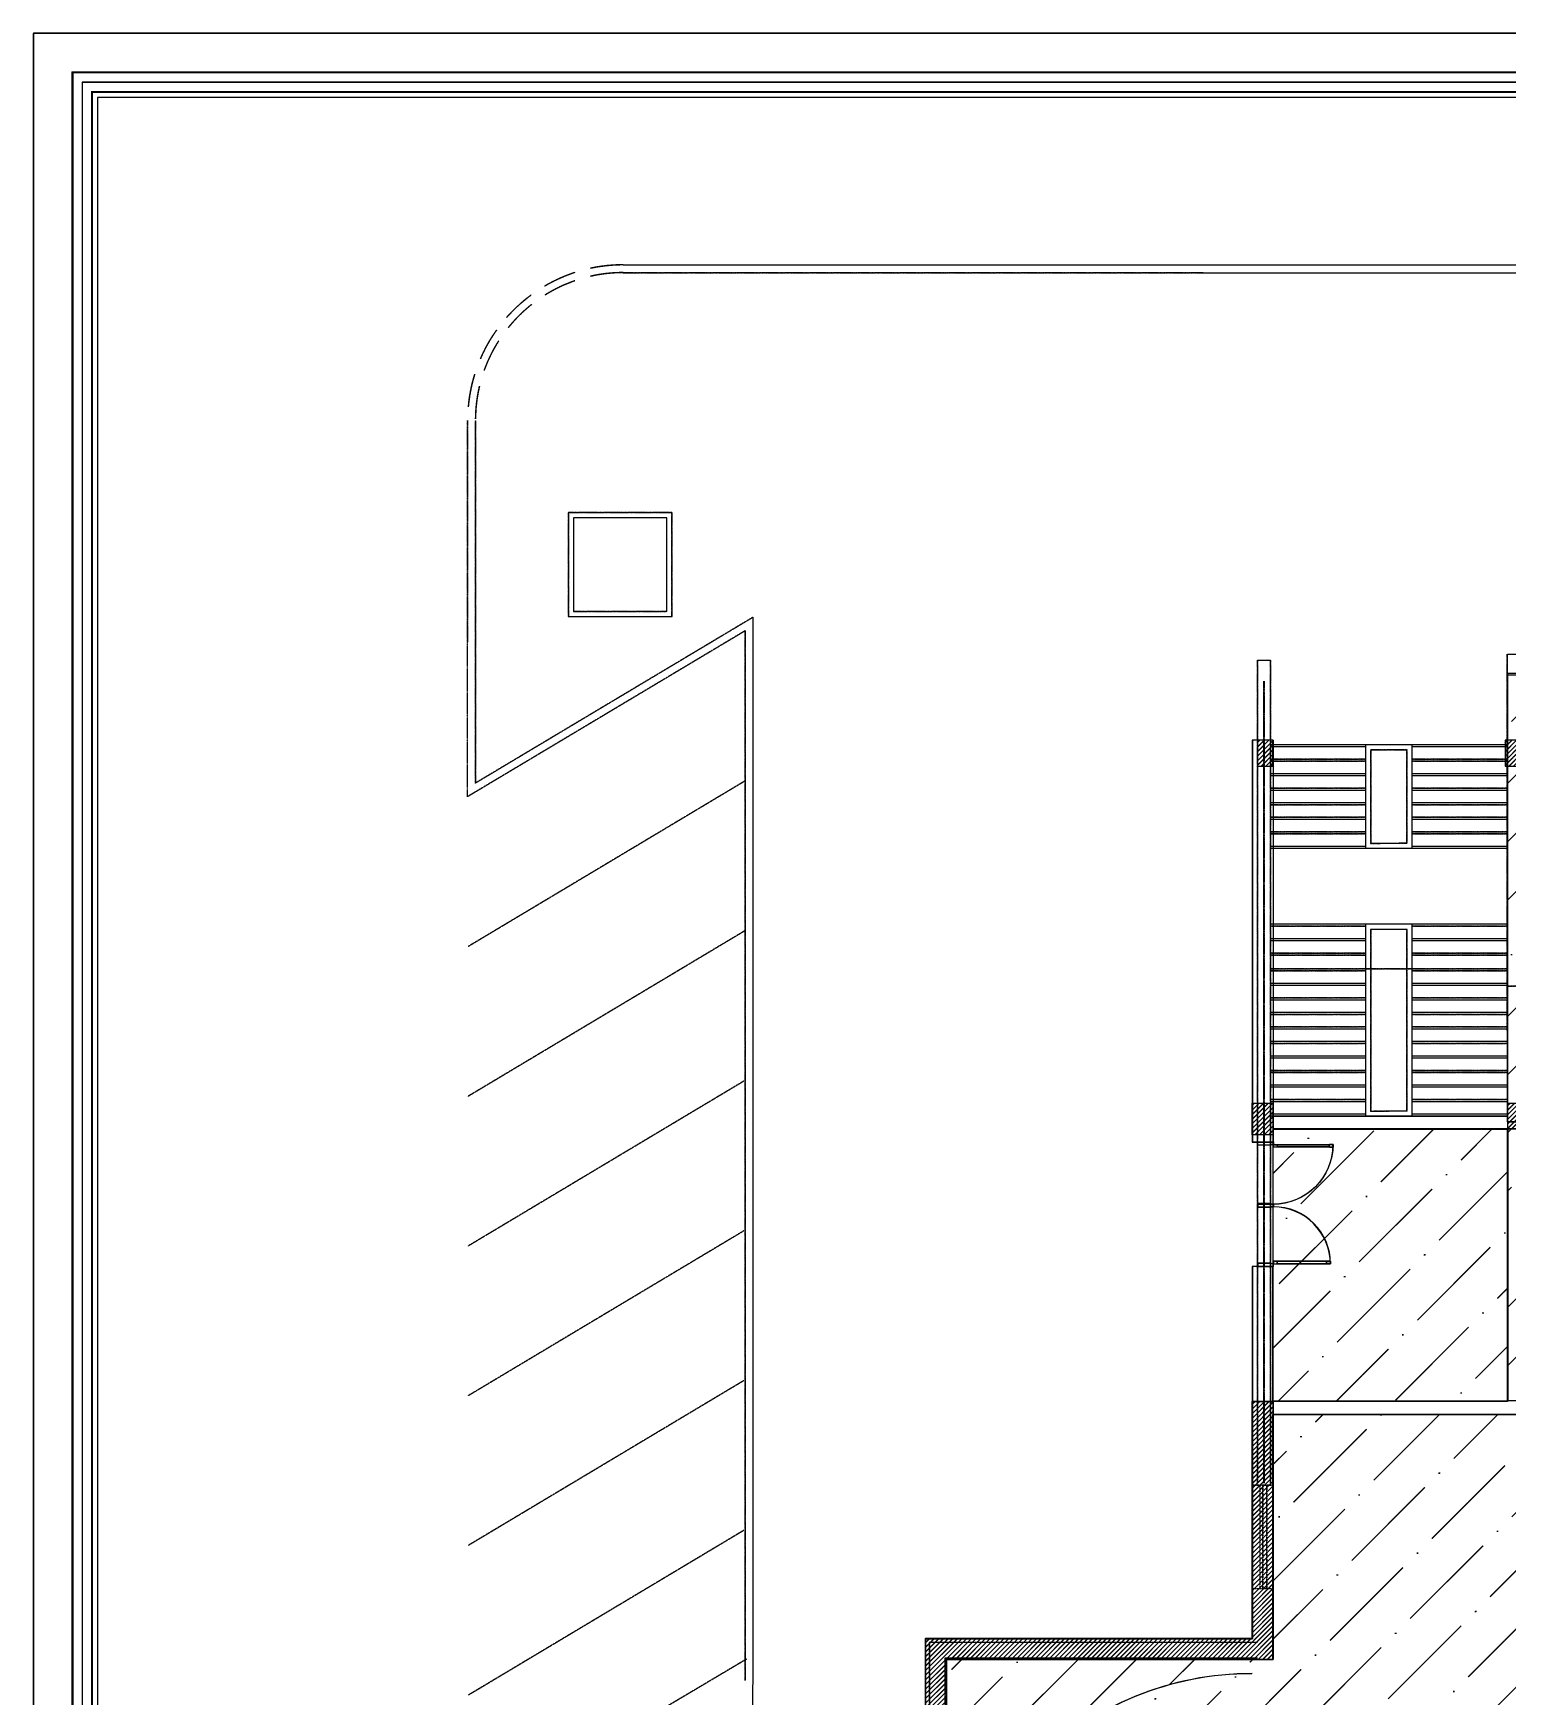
# Model space of a CAD drawing. Header units: inches. Extents: x 4821 to 127877, y 58012 to 433683.
# Drawn here: x 4821 to 33246, y 401615 to 433683 of the extents above; entities that cross this region are included whole.
import ezdxf

# ---------------------------------------------------------------- set-up
doc = ezdxf.new("R2010")
doc.units = ezdxf.units.IN
doc.header["$MEASUREMENT"] = 0
doc.linetypes.add('$0$$5$HIDDEN', pattern=[0.375, 0.25, -0.125])
doc.linetypes.add('DASHED2', pattern=[9.525, 6.35, -3.175])
for name, color, linetype in [('A-DOR', 30, 'Continuous'), ('A-FLOR-IDEN', 11, 'Continuous'), ('A-LIN-10', 8, 'Continuous'), ('A-WAL-CMU', 7, 'Continuous'), ('A-WALL', 53, 'Continuous'), ('A-WIN', 141, 'Continuous'), ('Cloums$0$A-COL-HAT', 8, 'Continuous'), ('Cloums$0$A-COL-RFC', 210, 'Continuous'), ('ELECTRICAL', 4, 'Continuous'), ('HA', 9, 'Continuous'), ('NECB-COLUM', 50, 'Continuous')]:
    doc.layers.add(name, color=color, linetype=linetype)
pattern_1 = [(45, (-1206225.3, -363005.7), (420.9495, 1543.4815), [1984.375, -396.875, 0, -396.875])]
pattern_2 = [(45, (-1206228.7, -363008.7), (420.9495, 1543.4815), [1984.375, -396.875, 0, -396.875])]

# ---------------------------------------------------------------- blocks, each defined once
blk = doc.blocks.new('COL BASEMT')
at = {"layer": 'Cloums$0$A-COL-HAT'}
h = blk.add_hatch(dxfattribs=at)
h.set_pattern_fill('ANSI31', color=256, scale=500)
h.set_pattern_definition([(45, (1453345.64, 41547.26), (-44.194174, 44.194174), [])])
edge = h.paths.add_edge_path()
edge.add_line((1636347, 377871), (1636047, 377871))
edge.add_line((1636347, 377371), (1636347, 377871))
edge.add_line((1636047, 377371), (1636347, 377371))
edge.add_line((1636047, 377871), (1636047, 377371))
h = blk.add_hatch(dxfattribs=at)
h.set_pattern_fill('ANSI31', color=256, scale=500)
h.set_pattern_definition([(45, (1458120.64, 41547.26), (-44.194174, 44.194174), [])])
edge = h.paths.add_edge_path()
edge.add_line((1641122, 377871), (1640822, 377871))
edge.add_line((1641122, 377371), (1641122, 377871))
edge.add_line((1640822, 377371), (1641122, 377371))
edge.add_line((1640822, 377871), (1640822, 377371))
h = blk.add_hatch(dxfattribs=at)
h.set_pattern_fill('ANSI31', color=256, scale=500)
h.set_pattern_definition([(45, (1622235.49, 320744.05), (-44.194174, 44.194174), [])])
h.paths.add_polyline_path([(1635947, 370876), (1636345, 370876), (1636345, 370264), (1635947, 370264)])
h = blk.add_hatch(dxfattribs=at)
h.set_pattern_fill('ANSI31', color=256, scale=500)
h.set_pattern_definition([(45, (1627160.45, 320744.09), (-44.194174, 44.194174), [])])
h.paths.add_polyline_path([(1640872, 370876), (1641372, 370876), (1641372, 370376), (1640872, 370376)])
h = blk.add_hatch(dxfattribs=at)
h.set_pattern_fill('ANSI31', color=256, scale=20)
h.set_pattern_definition([(45, (493274.52, 1856888.88), (-44.9012806, 44.9012806), [])])
edge = h.paths.add_edge_path()
edge.add_arc((1626296, 338182), 3357, 301.1223, 356.5861)
edge.add_line((1629647, 337983), (1629647, 360551))
edge.add_line((1629647, 360551), (1635947, 360551))
edge.add_line((1635947, 360551), (1635947, 365126))
edge.add_line((1635947, 365126), (1636347, 365126))
edge.add_line((1636347, 365126), (1636347, 360151))
edge.add_line((1636347, 360151), (1630047, 360151))
edge.add_line((1630047, 360151), (1630047, 337973))
edge.add_arc((1626295, 338183), 3758, 301.8076, 356.8053, ccw=False)
edge.add_line((1628275, 334989), (1628031, 335309))
at = {"layer": 'Cloums$0$A-COL-RFC', "linetype": 'Continuous'}
for points in [[(1636047, 377371), (1636347, 377371), (1636347, 377871), (1636047, 377871)], [(1640822, 377371), (1641122, 377371), (1641122, 377871), (1640822, 377871)], [(1636345, 370264), (1635947, 370264), (1635947, 370876), (1636345, 370876)], [(1641372, 370376), (1640872, 370376), (1640872, 370876), (1641372, 370876)]]:
    blk.add_lwpolyline(points, close=True, dxfattribs=at)
blk.add_lwpolyline([(1628031, 335309, 0.246844), (1629647, 337983), (1629647, 360551), (1635947, 360551), (1635947, 365126), (1636347, 365126), (1636347, 360151), (1630047, 360151), (1630047, 337973, -0.244688), (1628275, 334989), (1628031, 335309)], format="xyb", dxfattribs=at)
blk = doc.blocks.new('*U103')
for p, q in [((55, -72), (55, -1075)), ((95, -1075), (95, -72))]:
    blk.add_line(p, q)
for points in [[(0, 300), (0, 0), (50, 0), (50, 50), (60, 50), (60, 300)], [(50, 0), (50, -64), (55, -64), (55, -75), (95, -75), (95, -64), (100, -64), (100, 0)], [(1250, 300), (1250, 0), (1200, 0), (1200, 50), (1190, 50), (1190, 300)], [(50, -1150), (50, -1086), (55, -1086), (55, -1075), (95, -1075), (95, -1086), (100, -1086), (100, -1150)]]:
    blk.add_lwpolyline(points, close=True)
blk.add_lwpolyline([(100, -1150), (100, 0), (50, 0), (50, -1150), (100, -1150)])
blk.add_arc((50, 0), 1150, 270, 0)
blk = doc.blocks.new('*U104')
for p, q in [((55, -72), (55, -1025)), ((95, -1025), (95, -72))]:
    blk.add_line(p, q)
for points in [[(0, 300), (0, 0), (50, 0), (50, 50), (60, 50), (60, 300)], [(50, 0), (50, -64), (55, -64), (55, -75), (95, -75), (95, -64), (100, -64), (100, 0)], [(1200, 300), (1200, 0), (1150, 0), (1150, 50), (1140, 50), (1140, 300)], [(50, -1100), (50, -1036), (55, -1036), (55, -1025), (95, -1025), (95, -1036), (100, -1036), (100, -1100)]]:
    blk.add_lwpolyline(points, close=True)
blk.add_lwpolyline([(100, -1100), (100, 0), (50, 0), (50, -1100), (100, -1100)])
blk.add_arc((50, 0), 1100, 270, 0)
blk = doc.blocks.new('BANDA-MOATAZ')
at = {"color": 10}
blk.add_lwpolyline([(0, 0), (0, 40500), (-57155, 40500), (-57155, 0)], close=True, dxfattribs=at)
at = {"const_width": 17.5}
for points in [[(-350, 350), (-350, 40150), (-56805, 40150), (-56805, 350)], [(-525, 5112), (-525, 39975), (-56630, 39975), (-56630, 5112)]]:
    blk.add_lwpolyline(points, close=True, dxfattribs=at)
at = {"color": 131}
blk.add_lwpolyline([(-438, 438), (-438, 40062), (-56718, 40062), (-56718, 438)], close=True, dxfattribs=at)
at = {"layer": 'ELECTRICAL', "color": 131}
blk.add_lwpolyline([(-575, 5162), (-575, 39925), (-56580, 39925), (-56580, 5162)], close=True, dxfattribs=at)

msp = doc.modelspace()

# ---------------------------------------------------------------- hatches: boundary and pattern name
at = {"layer": 'A-WALL', "true_color": 0x939598}
h = msp.add_hatch(dxfattribs=at)
h.set_pattern_fill('ANSI36', color=252, scale=250)
h.set_pattern_definition([(45, (-990011.1, -282991.2), (420.9495, 1543.4815), [1984.375, -396.875, 0, -396.875])])
h.paths.add_polyline_path([(81242.9, 421343), (33243.2, 421343), (33243.2, 407324.8), (81242.9, 407324.8)])
at = {"layer": 'A-WALL'}
h = msp.add_hatch(dxfattribs=at)
h.set_pattern_fill('ANSI36', color=3, scale=250)
h.set_pattern_definition(pattern_2)
h.paths.add_polyline_path([(86018, 412825.5), (81495.3, 412825.5), (81495.3, 407295.7), (86018, 407295.7)])
h.paths.add_polyline_path([(33243, 412557.3), (28722.7, 412557.3), (28722.7, 407307.3), (33243, 407307.3)])
h = msp.add_hatch(dxfattribs=at)
h.set_pattern_fill('ANSI36', color=3, scale=250)
h.set_pattern_definition(pattern_1)
h.paths.add_polyline_path([(86021.4, 412828.4), (81498.7, 412828.4), (81498.7, 407298.6), (86021.4, 407298.6)])
h.paths.add_polyline_path([(33246.4, 412560.3), (28726.1, 412560.3), (28726.1, 407310.3), (33246.4, 407310.3)])
h = msp.add_hatch(dxfattribs=at)
h.set_pattern_fill('ANSI36', color=5, scale=250)
h.set_pattern_definition(pattern_2)
h.paths.add_polyline_path([(78770.3, 396057.4), (86318.1, 396057.4), (92312.4, 396057.4), (92311.4, 402332.3), (76621.2, 402332.4), (76621.2, 407057.3), (28720.3, 407057.3), (28720.3, 402332.3), (22420.5, 402332.3), (22416.4, 396178.8), (35923.5, 396107.4), (35923.5, 387307.4), (28820.3, 387307.4), (28820.4, 379907.3), (33642.6, 379907.3), (33642.6, 366602.4), (81095.3, 366554.5), (81093.9, 379507), (78770.3, 379507.4)])
h = msp.add_hatch(dxfattribs=at)
h.set_pattern_fill('ANSI36', color=5, scale=250)
h.set_pattern_definition(pattern_1)
h.paths.add_polyline_path([(78773.7, 396060.4), (86321.5, 396060.4), (92315.8, 396060.4), (92314.8, 402335.3), (76624.6, 402335.4), (76624.6, 407060.3), (28723.7, 407060.3), (28723.7, 402335.3), (22423.9, 402335.3), (22419.8, 396181.8), (35926.9, 396110.4), (35926.9, 387310.4), (28823.7, 387310.4), (28823.8, 379910.3), (33646, 379910.3), (33646, 366605.3), (81098.7, 366557.5), (81097.3, 379510), (78773.7, 379510.4)])

# ---------------------------------------------------------------- linework, layer by layer
at = {"layer": 'A-FLOR-IDEN'}
for centre in [(28294.9, 396178.8, 0), (28298.3, 396181.8, 0)]:
    msp.add_arc(centre, 5878.5, 89.79094, 180, dxfattribs=at)
at = {"layer": 'A-LIN-10', "linetype": 'DASHED2', "ltscale": 0.1}
for p, q in [((16191.9, 429216.5), (20772.3, 429216.5)), ((16195.3, 429219.5), (20775.7, 429219.5)), ((16191.9, 429066.5), (20772.3, 429066.5)), ((16195.3, 429069.5), (20775.7, 429069.5)), ((13191.9, 418964.3), (13193.2, 426216.5)), ((13195.3, 418967.2), (13196.6, 426219.5)), ((13343.2, 426216.5), (13341.9, 419224.1)), ((13346.6, 426219.5), (13345.3, 419227)), ((18692.2, 422421), (13342, 419224.1)), ((18695.6, 422424), (13345.4, 419227.1)), ((18692.2, 422421), (18692.2, 401844)), ((18695.6, 422424), (18695.6, 401847)), ((18541.8, 422161), (13192, 418964.3)), ((18545.2, 422164), (13195.4, 418967.3)), ((18541.8, 422161), (18542.3, 401930.7)), ((18545.2, 422164), (18545.7, 401933.7)), ((33236.4, 414452.5), (33237.1, 421711.8)), ((33237, 421711.8), (33487, 421711.7)), ((33239.8, 414455.5), (33240.5, 421714.8)), ((33240.4, 421714.8), (33490.4, 421714.7)), ((28416.6, 421594.6), (28417.5, 405730.5)), ((28420, 421597.6), (28420.9, 405733.5)), ((33236.4, 419965.1), (28667.7, 419965.1)), ((30502.5, 419925.1), (28667.7, 419925.1)), ((33239.8, 419968.1), (28671.1, 419968.1)), ((30505.9, 419928.1), (28671.1, 419928.1)), ((33236.4, 419925.1), (31401.6, 419925.1)), ((33239.8, 419928.1), (31405, 419928.1)), ((30502.5, 419685.1), (28667.7, 419685.1)), ((30502.5, 419645.1), (28667.7, 419645.1)), ((30505.9, 419688.1), (28671.1, 419688.1)), ((30505.9, 419648.1), (28671.1, 419648.1)), ((33236.4, 419685.1), (31401.6, 419685.1)), ((33236.4, 419645.1), (31401.6, 419645.1)), ((33239.8, 419688.1), (31405, 419688.1)), ((33239.8, 419648.1), (31405, 419648.1)), ((18537.8, 419265.1), (13204.9, 416075.8)), ((18541.2, 419268.1), (13208.3, 416078.8)), ((30502.5, 419405.1), (28667.7, 419405.1)), ((30502.5, 419365.1), (28667.7, 419365.1)), ((30505.9, 419408.1), (28671.1, 419408.1)), ((30505.9, 419368.1), (28671.1, 419368.1)), ((33236.4, 419405.1), (31401.6, 419405.1)), ((33236.4, 419365.1), (31401.6, 419365.1)), ((33239.8, 419408.1), (31405, 419408.1)), ((33239.8, 419368.1), (31405, 419368.1)), ((30502.5, 419125.1), (28667.7, 419125.1)), ((30502.5, 419085.1), (28667.7, 419085.1)), ((30502.5, 418845.1), (28667.7, 418845.1)), ((30505.9, 419128.1), (28671.1, 419128.1)), ((30505.9, 419088.1), (28671.1, 419088.1)), ((30505.9, 418848.1), (28671.1, 418848.1)), ((33236.4, 419125.1), (31401.6, 419125.1)), ((33236.4, 419085.1), (31401.6, 419085.1)), ((33236.4, 418845.1), (31401.6, 418845.1)), ((33239.8, 419128.1), (31405, 419128.1)), ((33239.8, 419088.1), (31405, 419088.1)), ((33239.8, 418848.1), (31405, 418848.1)), ((30502.5, 418805.1), (28667.7, 418805.1)), ((30502.5, 418565.1), (28667.7, 418565.1)), ((30502.5, 418525.1), (28667.7, 418525.1)), ((30505.9, 418808.1), (28671.1, 418808.1)), ((30505.9, 418568.1), (28671.1, 418568.1)), ((30505.9, 418528.1), (28671.1, 418528.1)), ((33236.4, 418805.1), (31401.6, 418805.1)), ((33236.4, 418565.1), (31401.6, 418565.1)), ((33236.4, 418525.1), (31401.6, 418525.1)), ((33239.8, 418808.1), (31405, 418808.1)), ((33239.8, 418568.1), (31405, 418568.1)), ((33239.8, 418528.1), (31405, 418528.1)), ((30502.5, 418285.1), (28667.7, 418285.1)), ((30502.5, 418245.1), (28667.7, 418245.1)), ((30505.9, 418288.1), (28671.1, 418288.1)), ((30505.9, 418248.1), (28671.1, 418248.1)), ((33236.4, 418285.1), (31401.6, 418285.1)), ((33236.4, 418245.1), (31401.6, 418245.1)), ((33239.8, 418288.1), (31405, 418288.1)), ((33239.8, 418248.1), (31405, 418248.1)), ((30502.4, 418005.1), (28667.7, 418005.1)), ((30502.4, 417965.1), (28667.7, 417965.1)), ((30505.8, 418008.1), (28671.1, 418008.1)), ((30505.8, 417968.1), (28671.1, 417968.1)), ((31401.5, 417965.1), (30502.4, 417965.1)), ((31404.9, 417968.1), (30505.8, 417968.1)), ((31301.5, 418065.1), (30602.4, 418058.4)), ((31304.9, 418068.1), (30605.8, 418061.4)), ((33236.4, 418005.1), (31401.6, 418005.1)), ((33236.4, 417965.1), (31401.6, 417965.1)), ((33239.8, 418008.1), (31405, 418008.1)), ((33239.8, 417968.1), (31405, 417968.1)), ((18533.7, 416376.1), (13204.9, 413189)), ((18537.1, 416379.1), (13208.3, 413192)), ((30502.4, 416505.5), (28667.7, 416505.5)), ((30502.4, 416465.5), (28667.7, 416465.5)), ((30505.8, 416508.5), (28671.1, 416508.5)), ((30505.8, 416468.5), (28671.1, 416468.5)), ((33236.4, 416505.5), (31401.6, 416505.5)), ((33236.4, 416465.5), (31401.6, 416465.5)), ((33239.8, 416508.5), (31405, 416508.5)), ((33239.8, 416468.5), (31405, 416468.5)), ((30502.4, 416225.5), (28667.7, 416225.5)), ((30502.4, 416185.5), (28667.7, 416185.5)), ((30502.4, 415945.5), (28667.7, 415945.5)), ((30505.8, 416228.5), (28671.1, 416228.5)), ((30505.8, 416188.5), (28671.1, 416188.5)), ((30505.8, 415948.5), (28671.1, 415948.5)), ((33236.4, 416225.5), (31401.5, 416225.5)), ((33236.4, 416185.5), (31401.5, 416185.5)), ((33236.4, 415945.5), (31401.5, 415945.5)), ((33239.8, 416228.5), (31404.9, 416228.5)), ((33239.8, 416188.5), (31404.9, 416188.5)), ((33239.8, 415948.5), (31404.9, 415948.5)), ((30502.4, 415905.5), (28667.7, 415905.5)), ((33236.4, 415643.3), (28667.7, 415643.3)), ((30505.8, 415908.5), (28671.1, 415908.5)), ((33239.8, 415646.3), (28671.1, 415646.3)), ((33236.4, 415905.5), (31401.5, 415905.5)), ((33239.8, 415908.5), (31404.9, 415908.5)), ((30502.5, 415603.3), (28667.7, 415603.3)), ((30502.5, 415363.3), (28667.7, 415363.3)), ((30502.5, 415323.3), (28667.7, 415323.3)), ((30505.9, 415606.3), (28671.1, 415606.3)), ((30505.9, 415366.3), (28671.1, 415366.3)), ((30505.9, 415326.3), (28671.1, 415326.3)), ((33236.4, 415603.3), (31401.6, 415603.3)), ((33236.4, 415363.3), (31401.6, 415363.3)), ((33236.4, 415323.3), (31401.6, 415323.3)), ((33239.8, 415606.3), (31405, 415606.3)), ((33239.8, 415366.3), (31405, 415366.3)), ((33239.8, 415326.3), (31405, 415326.3)), ((30502.5, 415083.3), (28667.7, 415083.3)), ((30502.5, 415043.3), (28667.7, 415043.3)), ((30505.9, 415086.3), (28671.1, 415086.3)), ((30505.9, 415046.3), (28671.1, 415046.3)), ((33236.4, 415083.3), (31401.6, 415083.3)), ((33236.4, 415043.3), (31401.6, 415043.3)), ((33239.8, 415086.3), (31405, 415086.3)), ((33239.8, 415046.3), (31405, 415046.3)), ((30502.5, 414803.3), (28667.7, 414803.3)), ((30502.5, 414763.3), (28667.7, 414763.3)), ((30505.9, 414806.3), (28671.1, 414806.3)), ((30505.9, 414766.3), (28671.1, 414766.3)), ((33236.4, 414803.3), (31401.6, 414803.3)), ((33236.4, 414763.3), (31401.6, 414763.3)), ((33239.8, 414806.3), (31405, 414806.3)), ((33239.8, 414766.3), (31405, 414766.3)), ((30502.5, 414523.3), (28667.7, 414523.3)), ((30502.5, 414483.3), (28667.7, 414483.3)), ((30505.9, 414526.3), (28671.1, 414526.3)), ((30505.9, 414486.3), (28671.1, 414486.3)), ((33236.4, 414523.3), (31401.6, 414523.3)), ((33236.4, 414483.3), (31401.6, 414483.3)), ((33239.8, 414526.3), (31405, 414526.3)), ((33239.8, 414486.3), (31405, 414486.3)), ((33236.4, 414452.5), (33236.4, 412693.3)), ((33239.8, 414455.5), (33239.8, 412696.3)), ((30502.5, 414243.3), (28667.7, 414243.3)), ((30502.5, 414203.3), (28667.7, 414203.3)), ((30505.9, 414246.3), (28671.1, 414246.3)), ((30505.9, 414206.3), (28671.1, 414206.3)), ((33236.4, 414243.3), (31401.6, 414243.3)), ((33236.4, 414203.3), (31401.6, 414203.3)), ((33239.8, 414246.3), (31405, 414246.3)), ((33239.8, 414206.3), (31405, 414206.3)), ((30502.5, 413963.3), (28667.7, 413963.3)), ((30502.5, 413923.3), (28667.7, 413923.3)), ((30505.9, 413966.3), (28671.1, 413966.3)), ((30505.9, 413926.3), (28671.1, 413926.3)), ((30505.9, 413686.3), (28671.1, 413686.3)), ((33236.4, 413963.3), (31401.6, 413963.3)), ((33236.4, 413923.3), (31401.6, 413923.3)), ((33239.8, 413966.3), (31405, 413966.3)), ((33239.8, 413926.3), (31405, 413926.3)), ((33239.8, 413686.3), (31405, 413686.3)), ((18513.6, 413477.7), (13204.9, 410302.3)), ((18517, 413480.7), (13208.3, 410305.3)), ((30502.5, 413683.3), (28667.7, 413683.3)), ((30502.5, 413643.3), (28667.7, 413643.3)), ((30502.5, 413403.3), (28667.7, 413403.3)), ((30505.9, 413646.3), (28671.1, 413646.3)), ((30505.9, 413406.3), (28671.1, 413406.3)), ((30505.9, 413366.3), (28671.1, 413366.3)), ((33236.4, 413683.3), (31401.6, 413683.3)), ((33236.4, 413643.3), (31401.6, 413643.3)), ((33236.4, 413403.3), (31401.6, 413403.3)), ((33239.8, 413646.3), (31405, 413646.3)), ((33239.8, 413406.3), (31405, 413406.3)), ((33239.8, 413366.3), (31405, 413366.3)), ((30502.5, 413363.3), (28667.7, 413363.3)), ((30502.4, 413123.3), (28667.7, 413123.3)), ((30502.4, 413083.3), (28667.7, 413083.3)), ((30505.8, 413126.3), (28671.1, 413126.3)), ((30505.8, 413086.3), (28671.1, 413086.3)), ((33236.4, 413363.3), (31401.6, 413363.3)), ((33236.4, 413123.3), (31401.6, 413123.3)), ((33236.4, 413083.3), (31401.6, 413083.3)), ((33239.8, 413126.3), (31405, 413126.3)), ((33239.8, 413086.3), (31405, 413086.3)), ((30502.4, 412843.3), (28667.7, 412843.3)), ((30502.4, 412803.3), (28667.7, 412803.3)), ((30505.8, 412846.3), (28671.1, 412846.3)), ((30505.8, 412806.3), (28671.1, 412806.3)), ((31401.6, 412803.3), (30502.4, 412803.3)), ((31405, 412806.3), (30505.8, 412806.3)), ((31301.6, 412903.3), (30602.4, 412896.6)), ((31305, 412906.3), (30605.8, 412899.5)), ((33236.4, 412843.3), (31401.6, 412843.3)), ((33236.4, 412803.3), (31401.6, 412803.3)), ((33239.8, 412846.3), (31405, 412846.3)), ((33239.8, 412806.3), (31405, 412806.3)), ((33487.4, 412693.3), (33236.4, 412693.3)), ((33490.8, 412696.3), (33239.8, 412696.3)), ((18513.6, 410591), (13204.9, 407415.5)), ((18517, 410593.9), (13208.3, 407418.5)), ((18513.6, 407704.2), (13204.9, 404528.8)), ((18517, 407707.2), (13208.3, 404531.8)), ((18513.6, 404817.4), (13204.9, 401642)), ((18517, 404820.4), (13208.3, 401645)), ((18565.6, 402335.2), (13228.4, 399166.6)), ((18569, 402338.2), (13231.8, 399169.5)), ((18694.2, 384915.7), (18692.2, 401844)), ((18697.6, 384918.7), (18695.6, 401847))]:
    msp.add_line(p, q, dxfattribs=at)
for points in [[(20772.3, 429216.5), (37029.8, 429215.8)], [(20775.7, 429219.5), (37033.2, 429218.8)], [(20772.3, 429066.5), (36944.9, 429063)], [(20775.7, 429069.5), (36948.3, 429066)], [(28416.6, 421594.6), (28667.7, 421594.6), (28667.6, 405730.5)], [(28420, 421597.6), (28671.1, 421597.6), (28671, 405733.5)], [(28537.7, 421190.2), (28537.6, 405730.5)], [(28541.1, 421193.1), (28541, 405733.5)], [(28547.7, 421190.2), (28547.6, 405730.5)], [(28551.1, 421193.1), (28551, 405733.5)], [(31401.5, 417965.1), (31401.6, 419965.1), (30502.5, 419965.1), (30502.4, 417965.1)], [(31404.9, 417968.1), (31405, 419968.1), (30505.9, 419968.1), (30505.8, 417968.1)], [(31301.5, 418065.1), (31301.6, 419865.1), (30602.5, 419865.1), (30602.4, 418058.4)], [(31304.9, 418068.1), (31305, 419868.1), (30605.9, 419868.1), (30605.8, 418061.4)], [(31401.6, 412803.3), (31401.6, 416505.5), (30502.4, 416505.5), (30502.4, 412803.3)], [(31405, 412806.3), (31405, 416508.5), (30505.8, 416508.5), (30505.8, 412806.3)], [(31301.6, 412903.3), (31301.6, 416405.5), (30602.4, 416405.5), (30602.4, 412896.6)], [(31305, 412906.3), (31305, 416408.5), (30605.8, 416408.5), (30605.8, 412899.5)], [(81488.2, 412715.5), (81488.3, 415307.3), (33236.4, 415307.3)], [(81491.6, 412718.4), (81491.7, 415310.3), (33239.8, 415310.3)], [(28417.3, 402658), (22092.8, 402657.9), (22102.3, 380161.6)], [(28420.7, 402661), (22096.2, 402660.9), (22105.7, 380164.6)], [(28417.3, 402358), (22392.8, 402358), (22402, 380147.5)], [(28420.7, 402361), (22396.2, 402360.9), (22405.4, 380150.5)]]:
    msp.add_lwpolyline(points, dxfattribs=at)
for points in [[(17134.2, 424438.7), (15134.2, 424438.7), (15134.2, 422438.7), (17134.2, 422438.7)], [(17137.6, 424441.7), (15137.6, 424441.7), (15137.6, 422441.7), (17137.6, 422441.7)], [(15234.2, 422538.7), (17034.2, 422538.7), (17034.2, 424338.7), (15234.2, 424338.7)], [(15237.6, 422541.7), (17037.6, 422541.7), (17037.6, 424341.7), (15237.6, 424341.7)]]:
    msp.add_lwpolyline(points, close=True, dxfattribs=at)
at = {"layer": 'A-LIN-10', "linetype": 'DASHED2', "ltscale": 100}
for centre, radius in [((16193.2, 426216.5, -9632.1), 3000), ((16196.6, 426219.5, -9632.1), 3000), ((16193.2, 426216.5, -9632.1), 2850), ((16196.6, 426219.5, -9632.1), 2850)]:
    msp.add_arc(centre, radius, 90, 180, dxfattribs=at)
at = {"layer": 'A-WAL-CMU'}
for p, q in [((33494, 421307.3), (33244, 421307.3)), ((28722, 420053.8), (28320.3, 420053.8)), ((28320.3, 420053.8), (28320.4, 412307.3)), ((28725.4, 420056.7), (28323.7, 420056.8)), ((28323.7, 420056.8), (28323.8, 412310.3)), ((28320.4, 412307.3), (28722.7, 412307.3)), ((28323.8, 412310.3), (28726.1, 412310.3)), ((28717.9, 409907.3), (28320.3, 409907.3)), ((28320.3, 409907.3), (28320.3, 402732.4)), ((28721.3, 409910.3), (28323.7, 409910.3)), ((28323.7, 409910.3), (28323.7, 402735.3)), ((28717.9, 407307.3), (28717.9, 409907.3)), ((28721.3, 407310.3), (28721.3, 409910.3)), ((33243, 407307.3), (28717.9, 407307.3)), ((33246.4, 407310.3), (28721.3, 407310.3)), ((28320.3, 402732.4), (22015.6, 402732.3)), ((22015.6, 402732.3), (22025.1, 380161.6)), ((28323.7, 402735.3), (22019, 402735.3)), ((22019, 402735.3), (22028.5, 380164.6))]:
    msp.add_line(p, q, dxfattribs=at)
for points in [[(28722, 420053.8), (28722, 412807.3), (33244, 412807.3), (33244, 421307.3)], [(28725.4, 420056.7), (28725.4, 412810.3), (33247.4, 412810.3), (33247.4, 421310.3)], [(33243, 407307.3), (33243, 412557.3), (28720.3, 412557.3)], [(28722.7, 412557.3), (28722.7, 412307.3)], [(33246.4, 407310.3), (33246.4, 412560.3), (28723.7, 412560.3)], [(28726.1, 412560.3), (28726.1, 412310.3)], [(28315.6, 402732.3), (28315.6, 402732.4)], [(28319, 402735.3), (28319, 402735.3)]]:
    msp.add_lwpolyline(points, dxfattribs=at)
at = {"layer": 'A-WALL', "color": 252, "true_color": 0x939598}
msp.add_lwpolyline([(33243.2, 407324.8), (81242.9, 407324.8), (81242.9, 421343), (33243.2, 421343)], close=True, dxfattribs=at)
at = {"layer": 'A-WIN', "linetype": '$0$$5$HIDDEN'}
for points in [[(28719.1, 405694.8), (28719.1, 403694.8), (28319.1, 403694.8), (28319.1, 405694.8)], [(28722.5, 405697.8), (28722.5, 403697.8), (28322.5, 403697.8), (28322.5, 405697.8)]]:
    msp.add_lwpolyline(points, close=True, dxfattribs=at)
for points in [[(28467.2, 405694.8), (28467.2, 403694.8)], [(28470.6, 405697.8), (28470.6, 403697.8)], [(28519.1, 405694.8), (28519.1, 403694.8)], [(28522.5, 405697.8), (28522.5, 403697.8)], [(28597.2, 405694.8), (28597.2, 403694.8)], [(28600.6, 405697.8), (28600.6, 403697.8)]]:
    msp.add_lwpolyline(points, dxfattribs=at)
at = {"layer": 'HA', "color": 1}
for points in [[(33243, 407307.3), (28722.7, 407307.3), (28722.7, 412557.3), (33243, 412557.3)], [(33243, 407307.3), (28722.7, 407307.3), (28722.7, 412557.3), (33243, 412557.3)], [(33246.4, 407310.3), (28726.1, 407310.3), (28726.1, 412560.3), (33246.4, 412560.3)], [(33246.4, 407310.3), (28726.1, 407310.3), (28726.1, 412560.3), (33246.4, 412560.3)]]:
    msp.add_lwpolyline(points, close=True, dxfattribs=at)
for points in [[(81095.3, 366554.5), (33642.6, 366602.4), (33642.6, 379907.3), (28820.4, 379907.3), (28820.3, 387307.4), (35923.5, 387307.4), (35923.5, 396107.4), (22416.4, 396178.8), (22420.5, 402332.3), (28720.3, 402332.3), (28720.3, 407057.3), (76621.2, 407057.3), (76621.2, 402332.4), (92311.4, 402332.3), (92312.4, 396057.4), (78770.3, 396057.4), (78770.3, 379507.4), (81093.9, 379507), (81095.3, 366554.5)], [(81098.7, 366557.5), (33646, 366605.3), (33646, 379910.3), (28823.8, 379910.3), (28823.7, 387310.4), (35926.9, 387310.4), (35926.9, 396110.4), (22419.8, 396181.8), (22423.9, 402335.3), (28723.7, 402335.3), (28723.7, 407060.3), (76624.6, 407060.3), (76624.6, 402335.4), (92314.8, 402335.3), (92315.8, 396060.4), (78773.7, 396060.4), (78773.7, 379510.4), (81097.3, 379510), (81098.7, 366557.5)]]:
    msp.add_lwpolyline(points, dxfattribs=at)

# ---------------------------------------------------------------- block references
at = {"xscale": 2.152924015345476, "yscale": 2.152924015345476, "zscale": 2.152924015345476}
for p in [(127871.8, 346486.8), (127875.2, 346489.8)]:
    msp.add_blockref('BANDA-MOATAZ', p, dxfattribs=at)
at = {"layer": 'A-DOR', "xscale": -1, "rotation": 90.00592013167226}
for p in [(28724.6, 412307.4), (28728, 412310.4)]:
    msp.add_blockref('*U103', p, dxfattribs=at)
at = {"layer": 'A-DOR', "rotation": 89.9940798683574}
for p in [(28726.7, 409907.4), (28730.1, 409910.3)]:
    msp.add_blockref('*U104', p, dxfattribs=at)
at = {"layer": 'NECB-COLUM'}
for p in [(-1607626.5, 42181.5), (-1607623.1, 42184.4)]:
    msp.add_blockref('COL BASEMT', p, dxfattribs=at)

doc.saveas('drawing.dxf')
